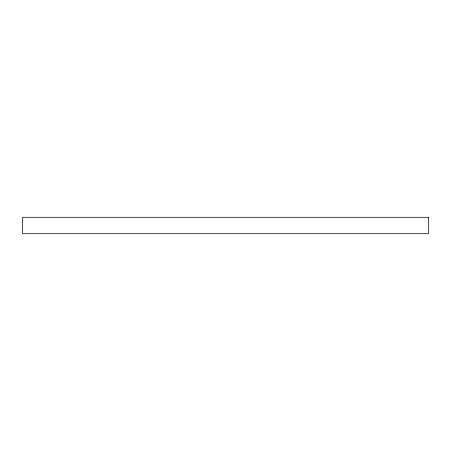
<?xml version="1.0" encoding="UTF-8"?>
<svg xmlns="http://www.w3.org/2000/svg" width="451" height="451" viewBox="0 0 451 451"><rect width="100%" height="100%" fill="white"/><g stroke="black" fill="none" stroke-linecap="round" stroke-linejoin="round"><path stroke-width="0.68" d="M428.45 217.297L22.55 217.297L22.55 233.703L428.45 233.703L428.45 217.297"/></g></svg>
